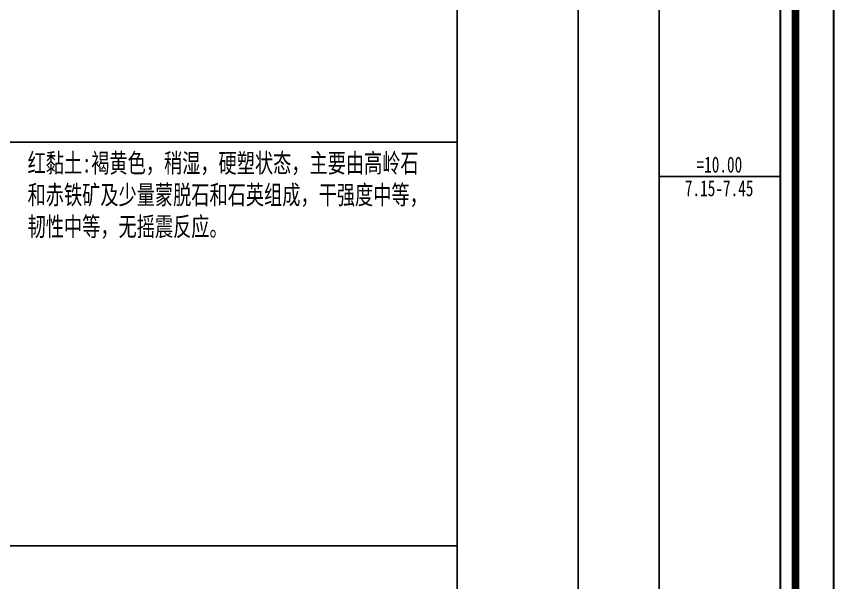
# Model space of a CAD drawing. Extents: x -27 to 2779, y -202 to 95.
# Drawn here: x 1963.7 to 2071.1, y -127.8 to -53.5 of the extents above; entities that cross this region are included whole.
import ezdxf

# ---------------------------------------------------------------- set-up
doc = ezdxf.new("R2010")
doc.units = 0
doc.header["$MEASUREMENT"] = 0
doc.layers.add('ZZT_TC', color=7, linetype='Continuous')
doc.styles.add('BODYCONTENT', font='simfang.ttf', dxfattribs={"width": 0.7, "height": 2.5})

# ---------------------------------------------------------------- blocks, each defined once
blk = doc.blocks.new('block9', base_point=(27, 229))
for points, const_width in [([(0, 0), (210, 0), (210, 297), (0, 297)], 0.25), ([(25, 5), (205, 5), (205, 292), (25, 292)], 1), ([(27, 265), (203, 265), (203, 17), (27, 17)], 0.3)]:
    blk.add_lwpolyline(points, close=True, dxfattribs=dict(const_width=const_width))

msp = doc.modelspace()

# ---------------------------------------------------------------- linework, layer by layer
at = {"layer": 'ZZT_TC'}
for p, q in [((2021.59, 27), (2021.59, -185)), ((2037.49, 27), (2037.49, -185)), ((2048.1, 27), (2048.1, -185)), ((2064, 27), (2064, -185)), ((1962.22, -70), (2021.59, -70)), ((2048.1, -74.5), (2064, -74.5)), ((1962.22, -123), (2021.59, -123))]:
    msp.add_line(p, q, dxfattribs=at)
at = {"layer": 'ZZT_TC', "color": 7, "const_width": 0.3, "flags": 128}
msp.add_lwpolyline([(1888, 27), (2064, 27), (2064, -185), (1888, -185)], close=True, dxfattribs=at)

# ---------------------------------------------------------------- block references
at = {"layer": 'ZZT_TC'}
msp.add_blockref('block9', (1888, 27), dxfattribs=at)

# ---------------------------------------------------------------- texts
at = {"layer": 'ZZT_TC', "color": 7, "style": 'BODYCONTENT', "width": 0.7}
for s, p in [('=10.00', (2053, -74)), ('7.15-7.45', (2051.47, -77.1))]:
    msp.add_text(s, height=2.1, dxfattribs=at).set_placement(p)
at = {"layer": 'ZZT_TC', "color": 7, "insert": (1965.22, -71.5), "char_height": 2.5, "width": 53.3735, "attachment_point": 1, "style": 'BODYCONTENT'}
msp.add_mtext('红黏土:褐黄色，稍湿，硬塑状态，主要由高岭石和赤铁矿及少量蒙脱石和石英组成，干强度中等，韧性中等，无摇震反应。', dxfattribs=at)

doc.saveas('drawing.dxf')
